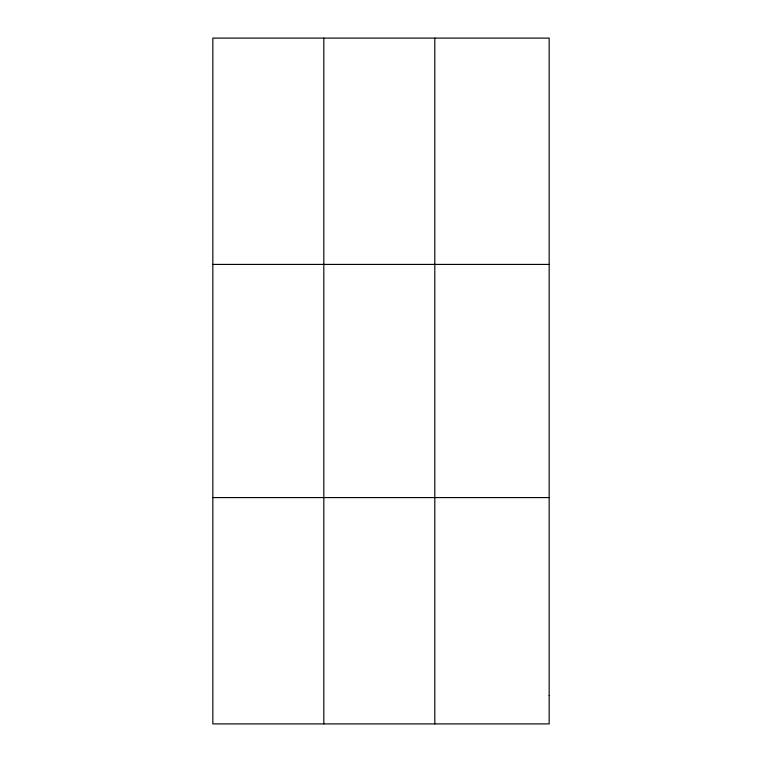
<?xml version="1.0" encoding="UTF-8"?>
<svg xmlns="http://www.w3.org/2000/svg" width="762" height="762" viewBox="0 0 762 762"><rect width="100%" height="100%" fill="white"/><g stroke="black" fill="none" stroke-linecap="round" stroke-linejoin="round"><path stroke-width="1.14" d="M323.821 38.1L323.821 723.9M434.807 38.1L434.807 723.9M212.836 264.414L549.164 264.414M212.836 497.586L549.164 497.586M549.164 695.611L549.164 723.9L212.836 723.9L212.836 38.1L549.164 38.1L549.164 695.611"/></g></svg>
